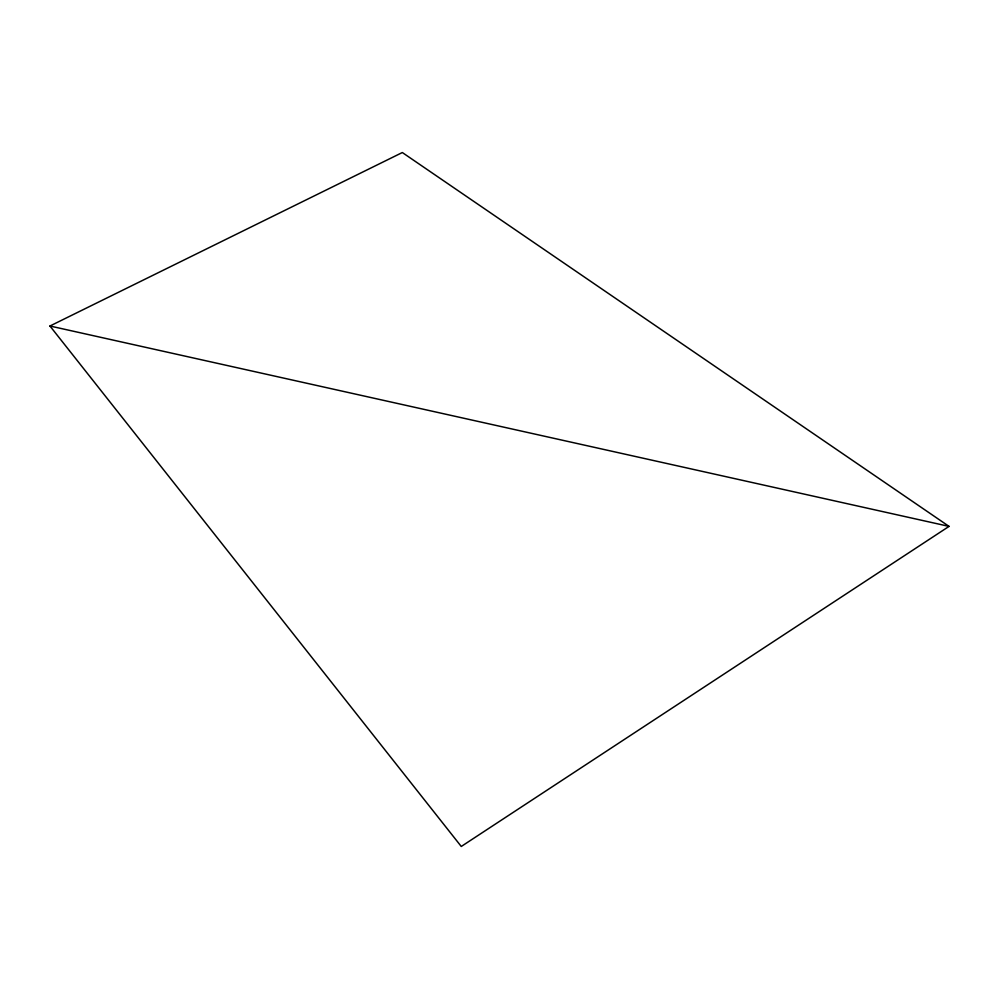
<?xml version="1.0" encoding="UTF-8"?>
<svg xmlns="http://www.w3.org/2000/svg" width="999" height="999" viewBox="0 0 999 999"><rect width="100%" height="100%" fill="white"/><g stroke="black" fill="none" stroke-linecap="round" stroke-linejoin="round"><path stroke-width="1.5" d="M949.05 526.386L461.263 846.465L49.95 326.011L402.322 152.535L949.05 526.386L49.95 326.011"/></g></svg>
